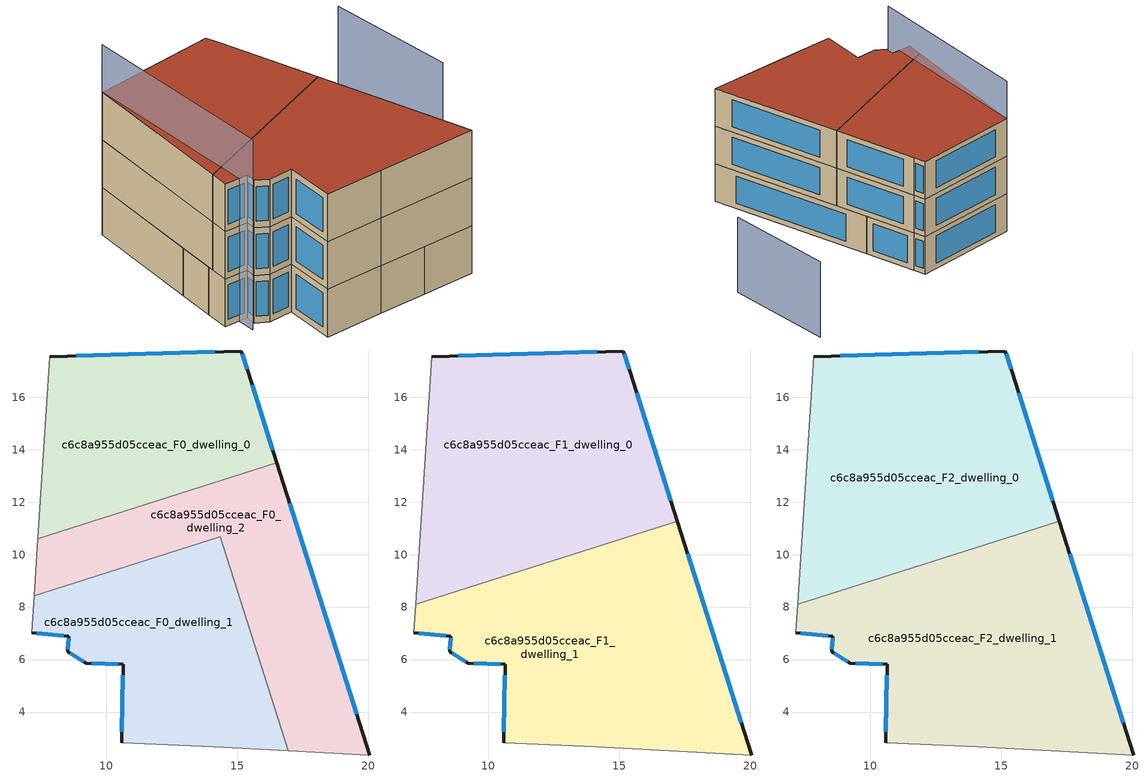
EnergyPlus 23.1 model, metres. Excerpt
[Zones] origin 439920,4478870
c6c8a955d05cceac_F0_dwelling_0
 floor ground (EU_floor_Construction): 15.15,17.76 15.41,16.95 16.51,13.5 7.4,10.6 7.85,17.54 z0
 wall outside (EU_wall_Construction): 16.51,13.5 15.41,16.95 15.15,17.76 7.85,17.54 z0:3
 wall to c6c8a955d05cceac_F0_dwelling_2 (EU_wall_Construction): 7.4,10.6 16.51,13.5 z0:3
 wall adiabatic (EU_wall_Construction): 7.85,17.54 7.4,10.6 z0:3
 window (EU_Window_Construction): 15.37,17.06 15.19,17.65 / 16.36,13.98 15.56,16.47 / 14.14,17.73 8.86,17.58 z0.42:2.58
c6c8a955d05cceac_F0_dwelling_1
 floor ground (EU_floor_Construction): 14.34,10.68 16.94,2.53 14.1,2.68 10.59,2.84 10.65,5.82 9.25,5.86 8.53,6.31 8.58,6.89 7.16,7.02 7.26,8.43 z0
 wall outside (EU_wall_Construction): 7.16,7.02 8.58,6.89 8.53,6.31 9.25,5.86 10.65,5.82 10.59,2.84 z0:3
 wall adiabatic (EU_wall_Construction): 7.26,8.43 7.16,7.02 / 10.59,2.84 14.1,2.68 16.94,2.53 z0:3
 wall to c6c8a955d05cceac_F0_dwelling_2 (EU_wall_Construction): 16.94,2.53 14.34,10.68 7.26,8.43 z0:3
 window (EU_Window_Construction): 9.44,5.85 10.45,5.83 / 8.63,6.24 9.15,5.92 / 8.57,6.81 8.54,6.39 / 7.36,7 8.38,6.91 / 10.64,5.41 10.6,3.25 z0.42:2.58
c6c8a955d05cceac_F0_dwelling_2
 floor ground (EU_floor_Construction): 16.51,13.5 20.05,2.36 16.94,2.53 14.34,10.68 7.26,8.43 7.4,10.6 z0
 wall outside (EU_wall_Construction): 20.05,2.36 16.51,13.5 z0:3
 wall adiabatic (EU_wall_Construction): 7.4,10.6 7.26,8.43 / 16.94,2.53 20.05,2.36 z0:3
 window (EU_Window_Construction): 19.56,3.91 17,11.95 z0.42:2.58
c6c8a955d05cceac_F1_dwelling_0
 floor to c6c8a955d05cceac_F0_dwelling_0 (EU_floor_Construction): 15.15,17.76 15.41,16.95 16.51,13.5 7.4,10.6 7.85,17.54 z3
 floor to c6c8a955d05cceac_F0_dwelling_1 (EU_floor_Construction): 14.34,10.68 14.44,10.39 7.23,8.1 7.26,8.43 z3
 floor to c6c8a955d05cceac_F0_dwelling_2 (EU_floor_Construction): 16.51,13.5 17.21,11.27 14.44,10.39 14.34,10.68 7.26,8.43 7.4,10.6 z3
 wall outside (EU_wall_Construction): 17.22,11.27 15.41,16.95 15.15,17.76 7.85,17.54 z3:6
 wall adiabatic (EU_wall_Construction): 7.85,17.54 7.23,8.1 z3:6
 wall to c6c8a955d05cceac_F1_dwelling_1 (EU_wall_Construction): 7.23,8.1 17.22,11.27 z3:6
 window (EU_Window_Construction): 14.14,17.73 8.86,17.58 / 15.37,17.06 15.19,17.65 / 16.96,12.06 15.66,16.16 z3.42:5.58
c6c8a955d05cceac_F1_dwelling_1
 floor to c6c8a955d05cceac_F0_dwelling_1 (EU_floor_Construction): 14.44,10.39 16.94,2.53 14.1,2.68 10.59,2.84 10.65,5.82 9.25,5.86 8.53,6.31 8.58,6.89 7.16,7.02 7.23,8.1 z3
 floor to c6c8a955d05cceac_F0_dwelling_2 (EU_floor_Construction): 17.21,11.27 20.05,2.36 16.94,2.53 14.44,10.39 z3
 wall outside (EU_wall_Construction): 7.16,7.02 8.58,6.89 8.53,6.31 9.25,5.86 10.65,5.82 10.59,2.84 / 20.05,2.36 17.22,11.27 z3:6
 wall adiabatic (EU_wall_Construction): 7.23,8.1 7.16,7.02 / 10.59,2.84 14.1,2.68 20.05,2.36 z3:6
 window (EU_Window_Construction): 10.64,5.41 10.6,3.25 / 9.44,5.85 10.45,5.83 / 8.63,6.24 9.15,5.92 / 8.57,6.81 8.54,6.39 / 7.36,7 8.38,6.91 / 19.66,3.6 17.61,10.04 z3.42:5.58
c6c8a955d05cceac_F2_dwelling_0
 floor to c6c8a955d05cceac_F1_dwelling_0 (EU_floor_Construction): 15.41,16.95 17.22,11.27 7.23,8.1 7.85,17.54 15.15,17.76 z6
 wall outside (EU_wall_Construction): 17.22,11.27 15.41,16.95 15.15,17.76 7.85,17.54 z6:9
 wall adiabatic (EU_wall_Construction): 7.85,17.54 7.23,8.1 z6:9
 wall to c6c8a955d05cceac_F2_dwelling_1 (EU_wall_Construction): 7.23,8.1 17.22,11.27 z6:9
 window (EU_Window_Construction): 14.14,17.73 8.86,17.58 / 15.37,17.06 15.19,17.65 / 16.96,12.06 15.66,16.16 z6.42:8.58
 roof outside (EU_roof_Construction): 17.22,11.27 15.41,16.95 15.15,17.76 7.85,17.54 7.23,8.1 z9
c6c8a955d05cceac_F2_dwelling_1
 floor to c6c8a955d05cceac_F1_dwelling_1 (EU_floor_Construction): 17.22,11.27 20.05,2.36 14.1,2.68 10.59,2.84 10.65,5.82 9.25,5.86 8.53,6.31 8.58,6.89 7.16,7.02 7.23,8.1 z6
 wall outside (EU_wall_Construction): 7.16,7.02 8.58,6.89 8.53,6.31 9.25,5.86 10.65,5.82 10.59,2.84 / 20.05,2.36 17.22,11.27 z6:9
 wall adiabatic (EU_wall_Construction): 7.23,8.1 7.16,7.02 / 10.59,2.84 14.1,2.68 20.05,2.36 z6:9
 window (EU_Window_Construction): 10.64,5.41 10.6,3.25 / 9.44,5.85 10.45,5.83 / 8.63,6.24 9.15,5.92 / 8.57,6.81 8.54,6.39 / 7.36,7 8.38,6.91 / 19.66,3.6 17.61,10.04 z6.42:8.58
 roof outside (EU_roof_Construction): 20.05,2.36 17.22,11.27 7.23,8.1 7.16,7.02 8.58,6.89 8.53,6.31 9.25,5.86 10.65,5.82 10.59,2.84 14.1,2.68 z9
shading: 25.82,11.29 25.1,18.75 z0:6; 7.85,17.54 8.06,5.88 z0:12
[Building]
EU S2 Campaign: North Axis=0; Terrain=City; Solar Distribution=FullExterior
[Site:Location]
Madrid: Latitude=40.5; Longitude=-3.5; Time Zone=1; Elevation=609
[SizingPeriod:WeatherFileDays]
AnnualSizingPeriod: Begin Month=1; Begin Day of Month=1; End Month=12; End Day of Month=31; Day of Week for Start Day=Monday; Use Weather File Daylight Saving Period=No; Use Weather File Rain and Snow Indicators=No
[MATERIAL]
EU_InternalMass_Material: Roughness=MediumRough; Thickness=0.1; Conductivity=1; Density=1800; Specific Heat=900; Thermal Absorptance=0.9; Solar Absorptance=0.7; Visible Absorptance=0.7
[MATERIAL:NOMASS] Roughness=MediumRough; Thermal Absorptance=0.9; Solar Absorptance=0.7; Visible Absorptance=0.7
Name | Thermal Resistance
EU_wall_NoMass | 1.60022
EU_roof_NoMass | 1.57597
EU_floor_NoMass | 0.470652
[WINDOWMATERIAL:SIMPLEGLAZINGSYSTEM]
EU_Window_SimpleGlazing: UFactor=3.28802; Solar Heat Gain Coefficient=0.85; Visible Transmittance=0.85
[CONSTRUCTION]
EU_wall_Construction: EU_wall_NoMass
EU_roof_Construction: EU_roof_NoMass
EU_floor_Construction: EU_floor_NoMass
EU_InternalMass_Construction: EU_InternalMass_Material
EU_Window_Construction: EU_Window_SimpleGlazing
[ZONE] Type=1; Multiplier=1; Ceiling Height=autocalculate; Floor Area=autocalculate; Part of Total Floor Area=Yes
Name | Volume
c6c8a955d05cceac_F0_dwelling_0 | 140.128
c6c8a955d05cceac_F1_dwelling_0; c6c8a955d05cceac_F2_dwelling_0 | 210.215
c6c8a955d05cceac_F0_dwelling_1 | 140.146
c6c8a955d05cceac_F1_dwelling_1; c6c8a955d05cceac_F2_dwelling_1 | 210.195
c6c8a955d05cceac_F0_dwelling_2 | 140.13
[INTERNALMASS] Construction=EU_InternalMass_Construction
Name | Zone or ZoneList | Surface Area
c6c8a955d05cceac_F0_dwelling_0_EU_InternalMass | c6c8a955d05cceac_F0_dwelling_0 | 46.7093
c6c8a955d05cceac_F0_dwelling_1_EU_InternalMass | c6c8a955d05cceac_F0_dwelling_1 | 46.7155
c6c8a955d05cceac_F0_dwelling_2_EU_InternalMass | c6c8a955d05cceac_F0_dwelling_2 | 46.71
c6c8a955d05cceac_F1_dwelling_0_EU_InternalMass | c6c8a955d05cceac_F1_dwelling_0 | 70.0715
c6c8a955d05cceac_F1_dwelling_1_EU_InternalMass | c6c8a955d05cceac_F1_dwelling_1 | 70.0651
c6c8a955d05cceac_F2_dwelling_0_EU_InternalMass | c6c8a955d05cceac_F2_dwelling_0 | 70.0715
c6c8a955d05cceac_F2_dwelling_1_EU_InternalMass | c6c8a955d05cceac_F2_dwelling_1 | 70.0651
[OTHEREQUIPMENT] Fuel Type=Electricity; Design Level Calculation Method=Watts/Area; Power per Zone Floor Area=1; Fraction Latent=0; Fraction Radiant=0; Fraction Lost=0; Carbon Dioxide Generation Rate=0; EndUse Subcategory=EU_Step8_InternalGains
Name | Zone or ZoneList or Space or SpaceList | Schedule
EU_Step8_InternalGain_c6c8a955d05cceac_F0_dwelling_0_f000 | c6c8a955d05cceac_F0_dwelling_0 | EU_Step8_GainSchedule_c6c8a955d05cceac_F0_dwelling_0_f000
EU_Step8_InternalGain_c6c8a955d05cceac_F0_dwelling_1_f000 | c6c8a955d05cceac_F0_dwelling_1 | EU_Step8_GainSchedule_c6c8a955d05cceac_F0_dwelling_1_f000
EU_Step8_InternalGain_c6c8a955d05cceac_F0_dwelling_2_f000 | c6c8a955d05cceac_F0_dwelling_2 | EU_Step8_GainSchedule_c6c8a955d05cceac_F0_dwelling_2_f000
EU_Step8_InternalGain_c6c8a955d05cceac_F1_dwelling_0_f000 | c6c8a955d05cceac_F1_dwelling_0 | EU_Step8_GainSchedule_c6c8a955d05cceac_F1_dwelling_0_f000
EU_Step8_InternalGain_c6c8a955d05cceac_F1_dwelling_1_f000 | c6c8a955d05cceac_F1_dwelling_1 | EU_Step8_GainSchedule_c6c8a955d05cceac_F1_dwelling_1_f000
EU_Step8_InternalGain_c6c8a955d05cceac_F2_dwelling_0_f000 | c6c8a955d05cceac_F2_dwelling_0 | EU_Step8_GainSchedule_c6c8a955d05cceac_F2_dwelling_0_f000
EU_Step8_InternalGain_c6c8a955d05cceac_F2_dwelling_1_f000 | c6c8a955d05cceac_F2_dwelling_1 | EU_Step8_GainSchedule_c6c8a955d05cceac_F2_dwelling_1_f000
[ZONEVENTILATION:DESIGNFLOWRATE] Schedule=EU_AlwaysOn; Design Flow Rate Calculation Method=AirChanges/Hour; Air Changes per Hour=0.480704; Ventilation Type=Natural; Fan Pressure Rise=0; Fan Total Efficiency=1; Constant Term Coefficient=1; Temperature Term Coefficient=0; Velocity Term Coefficient=0; Velocity Squared Term Coefficient=0; Minimum Indoor Temperature=-100; Maximum Indoor Temperature=100; Delta Temperature=-100; Minimum Outdoor Temperature=-100; Maximum Outdoor Temperature=100; Maximum Wind Speed=40
Name | Zone or ZoneList or Space or SpaceList
EU_ConstantAir_c6c8a955d05cceac_F0_dwelling_0 | c6c8a955d05cceac_F0_dwelling_0
EU_ConstantAir_c6c8a955d05cceac_F0_dwelling_1 | c6c8a955d05cceac_F0_dwelling_1
EU_ConstantAir_c6c8a955d05cceac_F0_dwelling_2 | c6c8a955d05cceac_F0_dwelling_2
EU_ConstantAir_c6c8a955d05cceac_F1_dwelling_0 | c6c8a955d05cceac_F1_dwelling_0
EU_ConstantAir_c6c8a955d05cceac_F1_dwelling_1 | c6c8a955d05cceac_F1_dwelling_1
EU_ConstantAir_c6c8a955d05cceac_F2_dwelling_0 | c6c8a955d05cceac_F2_dwelling_0
EU_ConstantAir_c6c8a955d05cceac_F2_dwelling_1 | c6c8a955d05cceac_F2_dwelling_1
[HVACTEMPLATE:THERMOSTAT] Constant Heating Setpoint=20; Constant Cooling Setpoint=50
EU_HeatOnly_c6c8a955d05cceac_F0_dwelling_0; EU_HeatOnly_c6c8a955d05cceac_F0_dwelling_1; EU_HeatOnly_c6c8a955d05cceac_F0_dwelling_2; EU_HeatOnly_c6c8a955d05cceac_F1_dwelling_0; EU_HeatOnly_c6c8a955d05cceac_F1_dwelling_1; EU_HeatOnly_c6c8a955d05cceac_F2_dwelling_0; EU_HeatOnly_c6c8a955d05cceac_F2_dwelling_1
[HVACTEMPLATE:ZONE:IDEALLOADSAIRSYSTEM] System Availability Schedule=EU_AlwaysOn; Maximum Heating Supply Air Temperature=50; Minimum Cooling Supply Air Temperature=13; Maximum Heating Supply Air Humidity Ratio=0.0156; Minimum Cooling Supply Air Humidity Ratio=0.0077; Heating Limit=NoLimit; Cooling Limit=NoLimit; Heating Availability Schedule=EU_AlwaysOn; Cooling Availability Schedule=EU_CoolingOff; Dehumidification Control Type=ConstantSensibleHeatRatio; Cooling Sensible Heat Ratio=0.7; Dehumidification Setpoint=60; Humidification Control Type=None; Humidification Setpoint=30; Outdoor Air Method=None; Outdoor Air Flow Rate per Person=0.00944; Outdoor Air Flow Rate per Zone Floor Area=0; Outdoor Air Flow Rate per Zone=0; Demand Controlled Ventilation Type=None; Outdoor Air Economizer Type=NoEconomizer; Heat Recovery Type=None; Sensible Heat Recovery Effectiveness=0.7; Latent Heat Recovery Effectiveness=0.65
Name | Template Thermostat
c6c8a955d05cceac_F0_dwelling_0 | EU_HeatOnly_c6c8a955d05cceac_F0_dwelling_0
c6c8a955d05cceac_F0_dwelling_1 | EU_HeatOnly_c6c8a955d05cceac_F0_dwelling_1
c6c8a955d05cceac_F0_dwelling_2 | EU_HeatOnly_c6c8a955d05cceac_F0_dwelling_2
c6c8a955d05cceac_F1_dwelling_0 | EU_HeatOnly_c6c8a955d05cceac_F1_dwelling_0
c6c8a955d05cceac_F1_dwelling_1 | EU_HeatOnly_c6c8a955d05cceac_F1_dwelling_1
c6c8a955d05cceac_F2_dwelling_0 | EU_HeatOnly_c6c8a955d05cceac_F2_dwelling_0
c6c8a955d05cceac_F2_dwelling_1 | EU_HeatOnly_c6c8a955d05cceac_F2_dwelling_1
[SIZING:ZONE] Zone Cooling Design Supply Air Temperature Input Method=SupplyAirTemperature; Zone Cooling Design Supply Air Temperature=13; Zone Heating Design Supply Air Temperature Input Method=SupplyAirTemperature; Zone Heating Design Supply Air Temperature=50; Zone Cooling Design Supply Air Humidity Ratio=0.008; Zone Heating Design Supply Air Humidity Ratio=0.008; Cooling Design Air Flow Method=DesignDay; Cooling Design Air Flow Rate=0; Cooling Minimum Air Flow per Zone Floor Area=0.000762; Cooling Minimum Air Flow=0; Cooling Minimum Air Flow Fraction=0.2; Heating Design Air Flow Method=DesignDay; Heating Design Air Flow Rate=0; Heating Maximum Air Flow per Zone Floor Area=0.002032; Heating Maximum Air Flow=0.141576; Heating Maximum Air Flow Fraction=0.3; Account for Dedicated Outdoor Air System=No; Dedicated Outdoor Air System Control Strategy=NeutralSupplyAir; Dedicated Outdoor Air Low Setpoint Temperature for Design=autosize; Dedicated Outdoor Air High Setpoint Temperature for Design=autosize; Zone Load Sizing Method=Sensible Load Only No Latent Load; Zone Latent Cooling Design Supply Air Humidity Ratio Input Method=HumidityRatioDifference; Zone Cooling Design Supply Air Humidity Ratio Difference=0.005; Zone Latent Heating Design Supply Air Humidity Ratio Input Method=HumidityRatioDifference; Zone Humidification Design Supply Air Humidity Ratio Difference=0.005
c6c8a955d05cceac_F0_dwelling_0; c6c8a955d05cceac_F0_dwelling_1; c6c8a955d05cceac_F0_dwelling_2; c6c8a955d05cceac_F1_dwelling_0; c6c8a955d05cceac_F1_dwelling_1; c6c8a955d05cceac_F2_dwelling_0; c6c8a955d05cceac_F2_dwelling_1
[SCHEDULE:CONSTANT]
Name | Hourly Value
EU_AlwaysOn | 1
EU_CoolingOff | 0
[SCHEDULE:FILE] Column Number=1; Rows to Skip at Top=0; Number of Hours of Data=8760; Column Separator=Comma; Interpolate to Timestep=No; Minutes per Item=60; Adjust Schedule for Daylight Savings=Yes
Name | File
EU_Step8_GainSchedule_c6c8a955d05cceac_F0_dwelling_0_f000 | ../../schedules/c6c8a955d05cceac/c6c8a955d05cceac_F0_dwelling_0_f000_gain.csv
EU_Step8_GainSchedule_c6c8a955d05cceac_F0_dwelling_1_f000 | ../../schedules/c6c8a955d05cceac/c6c8a955d05cceac_F0_dwelling_1_f000_gain.csv
EU_Step8_GainSchedule_c6c8a955d05cceac_F0_dwelling_2_f000 | ../../schedules/c6c8a955d05cceac/c6c8a955d05cceac_F0_dwelling_2_f000_gain.csv
EU_Step8_GainSchedule_c6c8a955d05cceac_F1_dwelling_0_f000 | ../../schedules/c6c8a955d05cceac/c6c8a955d05cceac_F1_dwelling_0_f000_gain.csv
EU_Step8_GainSchedule_c6c8a955d05cceac_F1_dwelling_1_f000 | ../../schedules/c6c8a955d05cceac/c6c8a955d05cceac_F1_dwelling_1_f000_gain.csv
EU_Step8_GainSchedule_c6c8a955d05cceac_F2_dwelling_0_f000 | ../../schedules/c6c8a955d05cceac/c6c8a955d05cceac_F2_dwelling_0_f000_gain.csv
EU_Step8_GainSchedule_c6c8a955d05cceac_F2_dwelling_1_f000 | ../../schedules/c6c8a955d05cceac/c6c8a955d05cceac_F2_dwelling_1_f000_gain.csv
